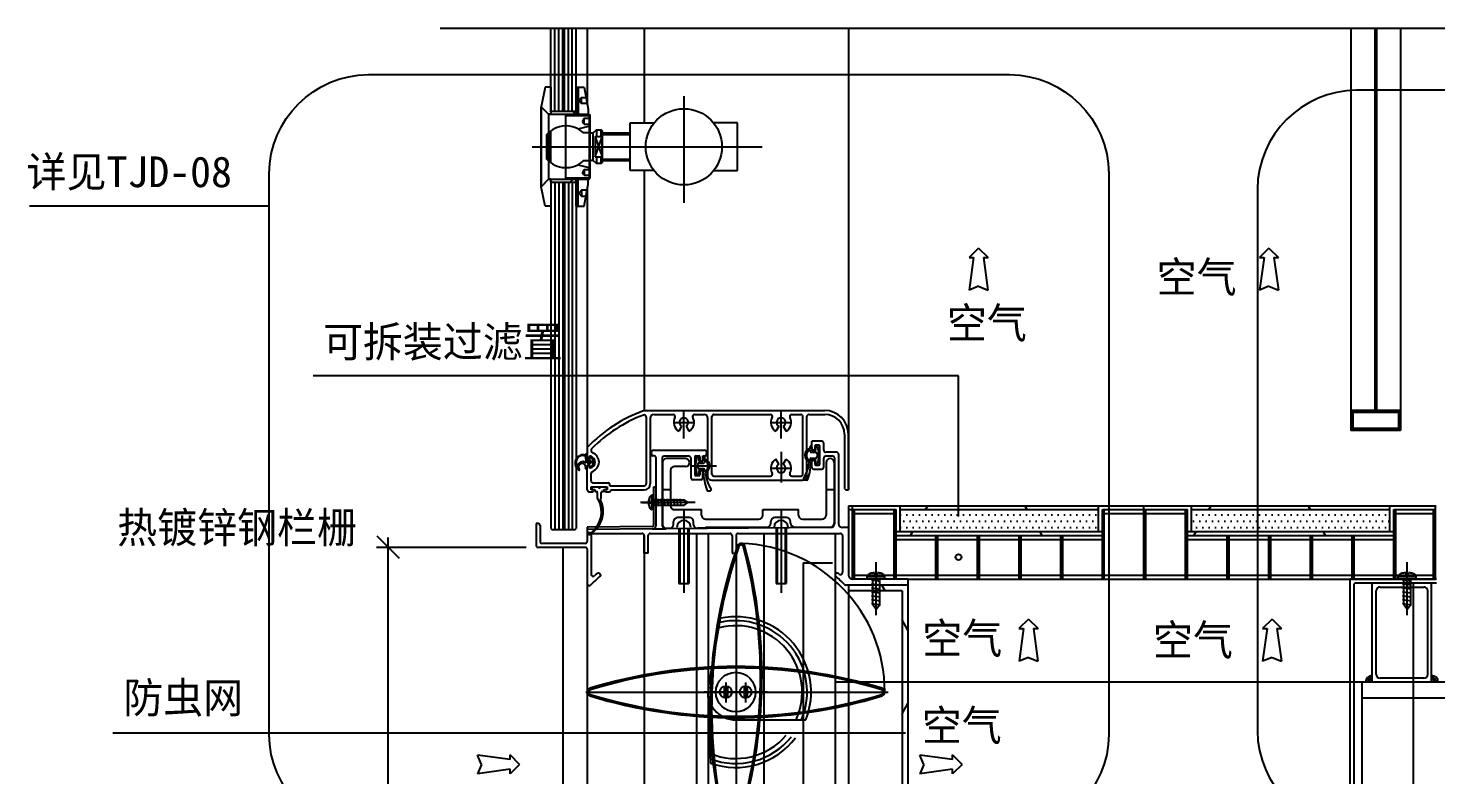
# Model space of a CAD drawing. Header units: metres. Extents: x 7322 to 9195, y 3882 to 5313.
# Drawn here: x 7332 to 8042, y 4936 to 5313 of the extents above; entities that cross this region are included whole.
import ezdxf

# ---------------------------------------------------------------- set-up
doc = ezdxf.new("R2010")
doc.units = ezdxf.units.M
for name, color, linetype in [('1', 1, 'Continuous'), ('10', 1, 'Continuous'), ('4', 4, 'Continuous'), ('6', 6, 'Continuous'), ('CASTFIX', 1, 'Continuous'), ('EXTRN', 3, 'Continuous'), ('附件', 5, 'Continuous')]:
    doc.layers.add(name, color=color, linetype=linetype)

# ---------------------------------------------------------------- blocks, each defined once
blk = doc.blocks.new('_ArchTick')
at = {"color": 0, "linetype": 'ByBlock'}
blk.add_lwpolyline([(-0.5, -0.5), (0.5, 0.5)], dxfattribs=at)
blk = doc.blocks.new('10X12')
at = {"layer": 'CASTFIX', "color": 8}
blk.add_line((0, -18.34), (0, 8.33), dxfattribs=at)
at = {"layer": 'CASTFIX'}
for p, q in [((-4.5, 0), (-4.5, 1.25)), ((-4.5, 1.25), (4.5, 1.25)), ((-4.5, 0), (4.5, 0)), ((-1.75, 0), (-1.75, -13.22)), ((-1.5, 3), (-0.7, 3)), ((-0.5, 2.25), (-0.7, 3)), ((-0.5, 2.25), (0.5, 2.25)), ((0.5, 2.25), (0.7, 3)), ((0.7, 3), (1.5, 3)), ((1.75, 0), (1.75, -12.74)), ((4.5, 0), (4.5, 1.25)), ((-2.19, -1.27), (2.32, -0.67)), ((-2.19, -3.27), (2.32, -2.67)), ((-2.19, -5.27), (2.32, -4.67)), ((-2.19, -7.27), (2.32, -6.67)), ((-2.19, -9.27), (2.32, -8.67)), ((-2.19, -11.27), (2.32, -10.67)), ((-2.19, -13.27), (2.32, -12.67)), ((-1.75, -13.22), (0, -15.43)), ((0, -15.43), (1.75, -12.74))]:
    blk.add_line(p, q, dxfattribs=at)
for centre, start, end in [((-1.85, 0.15), 82.98, 157.54), ((1.85, 0.15), 22.46, 97.02)]:
    blk.add_arc(centre, 2.87, start, end, dxfattribs=at)

msp = doc.modelspace()

# ---------------------------------------------------------------- hatches: boundary and pattern name
h = msp.add_hatch()
h.set_pattern_fill('HEX', scale=15)
h.paths.add_polyline_path([(7773.1, 4781.5), (7776.1, 4781.5), (7776.1, 4982.9), (7773.1, 4982.9)])
h.paths.add_polyline_path([(7776.1, 5031.9), (7761.75, 5031.9), (7761.75, 5028.9), (7773.1, 5028.9), (7773.1, 4982.9), (7776.1, 4982.9)])
at = {"layer": '1'}
h = msp.add_hatch(dxfattribs=at)
h.set_pattern_fill('ANSI38', scale=6)
h.paths.add_polyline_path([(7608.86, 5282.9), (7609.86, 5282.9), (7609.86, 5269.3), (7608.86, 5269.3)])
h = msp.add_hatch(dxfattribs=at)
h.set_pattern_fill('ANSI38', scale=6)
h.paths.add_polyline_path([(7608.86, 5269.3), (7609.86, 5269.3), (7609.86, 5282.9), (7608.86, 5282.9)])
h = msp.add_hatch(dxfattribs=at)
h.set_pattern_fill('ANSI38', scale=6)
h.paths.add_polyline_path([(7596.1, 5269.3), (7596.1, 5270.8, 1), (7596.6, 5270.8), (7608.65, 5270.8), (7608.65, 5269.3)])
h = msp.add_hatch(dxfattribs=at)
h.set_pattern_fill('ANSI38', scale=6)
h.paths.add_polyline_path([(7596.1, 5236.5), (7596.1, 5235, -1), (7596.6, 5235), (7608.86, 5235), (7608.86, 5236.5)])
h = msp.add_hatch(dxfattribs=at)
h.set_pattern_fill('ANSI38', scale=6)
h.paths.add_polyline_path([(7608.86, 5222.9), (7609.86, 5222.9), (7609.86, 5236.5), (7608.86, 5236.5)])
h = msp.add_hatch(dxfattribs=at)
h.set_pattern_fill('ZIGZAG', scale=20)
h.paths.add_polyline_path([(7738.86, 5063.15), (7738.86, 5069.9), (7734.86, 5069.9), (7734.86, 5067.15, -0.41), (7732.86, 5065.15), (7722.93, 5065.15, -0.41), (7720.93, 5067.15), (7720.93, 5069.9), (7712.1, 5069.9), (7712.1, 5065.9), (7714.93, 5065.9, -0.41), (7716.93, 5063.9), (7716.93, 5063.15, 0.41), (7718.93, 5061.15), (7736.86, 5061.15, 0.41)])
h.paths.add_polyline_path([(7738.86, 5093.66, 0.41), (7736.86, 5095.66, 0.41), (7734.86, 5093.66), (7734.86, 5069.9), (7738.86, 5069.9)])
h.paths.add_polyline_path([(7712.1, 5069.9), (7702.93, 5069.9), (7702.93, 5067.15, -0.41), (7700.93, 5065.15), (7673.93, 5065.15, -0.41), (7671.93, 5067.15), (7671.93, 5069.9), (7663.1, 5069.9), (7663.1, 5065.9), (7665.93, 5065.9, -0.41), (7667.93, 5063.9), (7667.93, 5062.5, 0.42), (7669.95, 5060.5), (7673.93, 5060.53), (7673.93, 5061.15), (7704.93, 5061.15, 0.41), (7706.93, 5063.15), (7706.93, 5063.9, -0.41), (7708.93, 5065.9), (7712.1, 5065.9)])
h.paths.add_polyline_path([(7663.1, 5069.9), (7658.35, 5069.9), (7652.35, 5069.9), (7652.35, 5062.45, 0.42), (7654.36, 5060.45), (7655.95, 5060.47, 0.41), (7657.93, 5062.47), (7657.93, 5063.9, -0.41), (7659.93, 5065.9), (7663.1, 5065.9)])
h.paths.add_polyline_path([(7656.35, 5089.66, -0.41), (7658.35, 5091.66), (7663.96, 5091.66, 0.41), (7665.96, 5093.66, 0.41), (7663.96, 5095.66), (7654.35, 5095.66, 0.41), (7652.35, 5093.66), (7652.35, 5074.94), (7656.35, 5074.94)])
h = msp.add_hatch(dxfattribs=at)
h.set_pattern_fill('ANSI31', scale=20)
h.paths.add_polyline_path([(7649.1, 5062.15, -0.41), (7647.11, 5060.15), (7654.11, 5060.2, -0.42), (7652.1, 5062.2), (7652.1, 5069.9), (7649.1, 5069.9)])
h = msp.add_hatch(dxfattribs=at)
h.set_pattern_fill('HONEY', scale=15)
h.paths.add_polyline_path([(7872.1, 5069.9), (7872.1, 5071.9), (7772.1, 5071.9), (7772.1, 5069.9)])
h.paths.add_polyline_path([(7874.1, 5056.9), (7874.1, 5058.9), (7770.1, 5058.9), (7770.1, 5056.9)])
h = msp.add_hatch(dxfattribs=at)
h.set_pattern_fill('DOTS', scale=2)
h.paths.add_polyline_path([(7772.1, 5069.9), (7772.1, 5058.9), (7872.1, 5058.9), (7872.1, 5069.9)])
h = msp.add_hatch(dxfattribs=at)
h.set_pattern_fill('HONEY', scale=15)
h.paths.add_polyline_path([(8019.1, 5071.9), (7919.1, 5071.9), (7919.1, 5069.9), (8019.1, 5069.9)])
h.paths.add_polyline_path([(8021.1, 5058.9), (7917.1, 5058.9), (7917.1, 5056.9), (8021.1, 5056.9)])
h = msp.add_hatch(dxfattribs=at)
h.set_pattern_fill('DOTS', scale=2)
h.paths.add_polyline_path([(7919.1, 5069.9), (7919.1, 5058.9), (8019.1, 5058.9), (8019.1, 5069.9)])

# ---------------------------------------------------------------- linework, layer by layer
for p, q in [((7999.46, 5312.72), (7999.46, 5119.9)), ((8024.46, 5312.72), (8024.46, 5119.47)), ((7648.1, 5117.9), (7657.73, 5117.9)), ((7663.1, 5105.72), (7663.1, 5119.9)), ((7668.46, 5117.9), (7673.26, 5117.9)), ((7712.1, 5105.72), (7712.1, 5119.9)), ((7999.46, 5119.9), (7999.46, 5109.9)), ((8024.46, 5119.9), (7999.46, 5119.9)), ((8024.46, 5119.4), (7999.46, 5119.4)), ((8024.46, 5118.9), (7999.46, 5118.9)), ((7999.96, 5119.9), (7999.96, 5109.9)), ((8000.46, 5119.9), (8000.46, 5109.9)), ((8023.46, 5119.9), (8023.46, 5109.9)), ((8023.96, 5119.9), (8023.96, 5109.9)), ((8024.46, 5119.9), (8024.46, 5109.9)), ((7657.95, 5113.89), (7668.25, 5113.89)), ((7661.97, 5111.94), (7660.52, 5109.43)), ((7664.23, 5111.94), (7665.67, 5109.43)), ((7675.27, 5086.1), (7675.27, 5115.9)), ((7677.27, 5087.83), (7677.27, 5116.9)), ((7706.95, 5113.89), (7717.25, 5113.89)), ((7710.97, 5111.94), (7709.52, 5109.43)), ((7713.23, 5111.94), (7714.67, 5109.43)), ((8024.46, 5110.9), (7999.46, 5110.9)), ((8024.46, 5110.4), (7999.46, 5110.4)), ((7727.6, 5099.86), (7727.6, 5104.36)), ((7732.61, 5104.36), (7727.6, 5104.36)), ((7733.61, 5099.86), (7733.61, 5103.36)), ((8024.46, 5109.9), (7999.46, 5109.9)), ((7613.51, 5096.56), (7613.7, 5093.85)), ((7614.16, 5095.95), (7614.24, 5096.97)), ((7614.36, 5101.19), (7614.36, 5095.95)), ((7615.36, 5095.65), (7615.36, 5096.32)), ((7616.15, 5096.07), (7616.22, 5096.07)), ((7616.36, 5099.97), (7616.36, 5099.52)), ((7648.1, 5096.98), (7647.46, 5096.98)), ((7648.04, 5099.86), (7673.27, 5099.86)), ((7665.63, 5096.86), (7653.1, 5096.86)), ((7668.63, 5096.48), (7668.63, 5087.47)), ((7669.69, 5096.22), (7668.88, 5091.97)), ((7669.13, 5096.98), (7670.64, 5096.98)), ((7670.69, 5096.22), (7670.69, 5094.72)), ((7671.14, 5096.48), (7671.14, 5094.98)), ((7672.64, 5094.98), (7672.64, 5096.98)), ((7672.64, 5096.98), (7673.85, 5096.98)), ((7673.13, 5096.47), (7673.43, 5096.47)), ((7673.43, 5096.47), (7673.43, 5095.97)), ((7712.1, 5099.01), (7712.1, 5083.66)), ((7726.81, 5101.85), (7726.81, 5101.35)), ((7727.11, 5101.85), (7726.81, 5101.85)), ((7726.81, 5099.67), (7726.81, 5099.1)), ((7729.65, 5098.8), (7727.11, 5098.8)), ((7727.61, 5101.35), (7727.61, 5100.1)), ((7728.6, 5099.86), (7728.1, 5099.86)), ((7729.05, 5099.6), (7728.11, 5099.6)), ((7729.1, 5101.86), (7729.1, 5100.36)), ((7729.55, 5101.6), (7729.55, 5100.1)), ((7731.11, 5102.36), (7729.6, 5102.36)), ((7730.14, 5098.39), (7730.34, 5097.35)), ((7730.35, 5097.35), (7730.14, 5096.3)), ((7730.55, 5101.6), (7731.36, 5097.35)), ((7731.36, 5097.35), (7730.55, 5093.1)), ((7731.61, 5092.85), (7731.61, 5101.86)), ((7740.11, 5098.86), (7734.61, 5098.86)), ((7738.11, 5096.86), (7734.61, 5096.86)), ((7741.11, 5097.86), (7741.11, 5062.9)), ((7614.13, 5090.4), (7614.13, 5090.4)), ((7614.16, 5091.85), (7614.33, 5090.63)), ((7614.36, 5093.55), (7614.36, 5094.25)), ((7614.36, 5079.9), (7614.36, 5091.85)), ((7614.38, 5095.59), (7614.98, 5095.29)), ((7614.38, 5092.21), (7614.98, 5092.51)), ((7614.47, 5095.77), (7615.07, 5095.47)), ((7614.47, 5092.03), (7615.07, 5092.33)), ((7615.96, 5094.65), (7614.76, 5094.65)), ((7615.96, 5093.15), (7614.76, 5093.15)), ((7615.8, 5093.9), (7614.8, 5093.9)), ((7615.36, 5093.75), (7615.36, 5094.1)), ((7615.36, 5092.15), (7615.36, 5091.48)), ((7615.65, 5095.74), (7615.86, 5095.95)), ((7615.65, 5092.06), (7615.86, 5091.85)), ((7616.15, 5091.73), (7616.22, 5091.73)), ((7616.36, 5094.25), (7616.36, 5093.55)), ((7616.51, 5095.96), (7617.04, 5095.42)), ((7616.51, 5091.84), (7617.04, 5092.38)), ((7617.16, 5095.14), (7617.16, 5092.66)), ((7649.1, 5062.15), (7649.1, 5095.98)), ((7652.1, 5095.86), (7652.1, 5062.2)), ((7652.35, 5093.66), (7652.35, 5062.45)), ((7663.96, 5095.66), (7654.35, 5095.66)), ((7656.35, 5089.66), (7656.35, 5071.9)), ((7663.96, 5091.66), (7658.35, 5091.66)), ((7665.96, 5093.66), (7665.96, 5093.66)), ((7666.63, 5095.86), (7666.63, 5085.97)), ((7666.99, 5091.97), (7679.49, 5091.97)), ((7668.88, 5091.97), (7669.69, 5087.72)), ((7669.89, 5091.97), (7670.1, 5090.92)), ((7670.1, 5093.01), (7669.9, 5091.97)), ((7670.59, 5093.42), (7673.13, 5093.42)), ((7673.13, 5090.52), (7670.59, 5090.52)), ((7670.69, 5089.22), (7670.69, 5087.72)), ((7670.69, 5089.02), (7670.69, 5087.72)), ((7671.14, 5088.97), (7671.14, 5087.47)), ((7671.19, 5094.22), (7672.13, 5094.22)), ((7672.26, 5089.72), (7671.19, 5089.72)), ((7671.64, 5094.48), (7672.14, 5094.48)), ((7672.14, 5089.47), (7671.64, 5089.47)), ((7672.63, 5095.97), (7672.63, 5094.72)), ((7672.64, 5085.97), (7672.64, 5088.97)), ((7673.43, 5094.29), (7673.43, 5093.72)), ((7673.43, 5090.22), (7673.43, 5089.66)), ((7706.95, 5090.84), (7717.25, 5090.84)), ((7710.97, 5092.79), (7709.52, 5095.3)), ((7713.23, 5092.79), (7714.67, 5095.3)), ((7726.81, 5095.6), (7726.81, 5095.04)), ((7727.11, 5095.9), (7729.65, 5095.9)), ((7727.6, 5091.35), (7727.6, 5094.35)), ((7727.98, 5095.1), (7729.05, 5095.1)), ((7728.1, 5094.85), (7728.6, 5094.85)), ((7728.6, 5090.35), (7732.61, 5090.35)), ((7729.1, 5094.35), (7729.1, 5092.85)), ((7729.55, 5094.6), (7729.55, 5093.1)), ((7729.55, 5094.4), (7729.55, 5093.1)), ((7729.6, 5092.35), (7731.11, 5092.35)), ((7730.05, 5092.6), (7730.05, 5092.6)), ((7733.61, 5091.35), (7733.61, 5095.86)), ((7734.86, 5093.66), (7734.86, 5067.15)), ((7736.86, 5095.66), (7736.86, 5095.66)), ((7738.86, 5093.66), (7738.86, 5063.15)), ((7739.11, 5095.86), (7739.11, 5062.83)), ((7617.36, 5083.4), (7624.86, 5083.4)), ((7625.86, 5081.9), (7625.86, 5082.4)), ((7671.64, 5084.97), (7667.63, 5084.97)), ((7670.64, 5086.97), (7669.13, 5086.97)), ((7677.13, 5084.83), (7723.1, 5084.83)), ((7678.27, 5086.83), (7706.73, 5086.83)), ((7717.46, 5086.83), (7722.1, 5086.83)), ((7725.1, 5084.82), (7723.93, 5084.82)), ((7615.36, 5078.9), (7616.86, 5078.9)), ((7616.36, 5081.4), (7624.36, 5081.4)), ((7616.36, 5079.9), (7616.36, 5081.4)), ((7617.49, 5079.9), (7616.36, 5079.9)), ((7616.71, 5080.72), (7616.71, 5080.52)), ((7620.06, 5081.22), (7617.21, 5081.22)), ((7617.21, 5080.02), (7618.21, 5080.02)), ((7618.21, 5080.02), (7618.21, 5079.52)), ((7618.71, 5079.02), (7618.96, 5079.02)), ((7619.46, 5078.52), (7619.46, 5075.72)), ((7623.71, 5081.22), (7620.86, 5081.22)), ((7621.46, 5075.72), (7621.46, 5078.52)), ((7621.96, 5079.02), (7622.21, 5079.02)), ((7622.71, 5080.02), (7623.71, 5080.02)), ((7622.71, 5079.52), (7622.71, 5080.02)), ((7624.36, 5079.9), (7623.23, 5079.9)), ((7623.86, 5078.9), (7625.36, 5078.9)), ((7624.21, 5080.52), (7624.21, 5080.72)), ((7624.36, 5081.4), (7624.36, 5079.9)), ((7647.9, 5062.15), (7647.9, 5081.48)), ((7647.9, 5081.48), (7649.1, 5081.48)), ((7675.14, 5079.45), (7676.31, 5079.45)), ((7663.1, 5069.9), (7663.1, 5027.94)), ((7712.1, 5069.9), (7712.1, 5027.94)), ((7614.35, 5061.1), (7614.36, 5059.9)), ((7661.1, 5060.56), (7661.1, 5032.61)), ((7665.1, 5060.73), (7665.1, 5032.61)), ((7665.6, 5060.75), (7665.6, 5032.61)), ((7710.1, 5060.56), (7710.1, 5032.61)), ((7714.1, 5060.73), (7714.1, 5032.61)), ((7714.6, 5060.75), (7714.6, 5032.61)), ((7660.6, 5060.53), (7660.6, 5032.61)), ((7669.4, 5057.9), (7669.4, 4752.9)), ((7675.4, 5057.9), (7675.4, 4752.9)), ((7687.4, 5056.9), (7687.4, 5047.9)), ((7703.4, 5057.9), (7703.4, 4757.14)), ((7709.6, 5060.53), (7709.6, 5032.61)), ((7739.4, 5057.9), (7739.4, 4774.29)), ((7689.4, 5047.09), (7689.4, 4771.72)), ((7723.25, 5043.02), (7738.05, 5043.02)), ((7723.25, 5043.02), (7723.25, 4913.4)), ((7660.6, 5032.61), (7665.6, 5032.61)), ((7709.6, 5032.61), (7714.6, 5032.61)), ((7675.46, 4980.33), (7681.6, 5015.12)), ((7684.25, 4982.66), (7684.25, 4972.66)), ((7694.25, 4982.66), (7694.25, 4972.66)), ((8005.13, 4982.9), (7739.4, 4982.9)), ((8005.13, 4919.9), (8005.13, 4982.9)), ((7613.7, 4977.9), (7766.15, 4977.9)), ((7672.14, 4977.9), (7732.66, 4977.9)), ((7705.1, 4977.9), (7673.4, 4977.9)), ((7675.26, 4977.41), (7676.49, 4942.11)), ((7683.45, 4980.4), (7683.45, 4975.4)), ((7685.05, 4980.4), (7685.05, 4975.4)), ((7693.45, 4980.4), (7693.45, 4975.4)), ((7695.05, 4980.4), (7695.05, 4975.4)), ((7689.25, 4963.9), (7724.58, 4963.9))]:
    msp.add_line(p, q)
for points in [[(7693.88, 5051.42, 0.74), (7690.06, 5051.55, 0.15), (7684.92, 4904.38, 0.74), (7688.74, 4904.25, 0.15)], [(7693.11, 5051.21, 0.74), (7690.82, 5051.29, 0.15), (7685.69, 4904.59, 0.74), (7687.98, 4904.51, 0.15)], [(7763.03, 4975.99, 0.74), (7763.03, 4979.81, 0.15), (7615.77, 4979.81, 0.74), (7615.77, 4975.99, 0.15)], [(7762.79, 4976.75, 0.74), (7762.79, 4979.05, 0.15), (7616.01, 4979.05, 0.74), (7616.01, 4976.75, 0.15)]]:
    msp.add_lwpolyline(points, format="xyb", close=True)
for centre, radius in [((7689.25, 4977.9), 10), ((7684.25, 4977.9), 3), ((7694.25, 4977.9), 3)]:
    msp.add_circle(centre, radius)
for centre, radius, start, end in [((7668.82, 5048.96), 75.46, 109.93, 136.2), ((7668.82, 5048.96), 73.46, 110.8, 135.26), ((7648.1, 5115.9), 2, 90, 180), ((7657.73, 5116.9), 1, 330.71, 90), ((7668.46, 5116.9), 1, 90, 209.29), ((7673.26, 5115.9), 2, 0, 90), ((7706.73, 5116.9), 1, 330.71, 90), ((7717.46, 5116.9), 1, 90, 209.29), ((7663.1, 5113.89), 5.15, 150.71, 240), ((7663.1, 5113.89), 2.25, 300, 240), ((7663.1, 5113.89), 5.15, 300, 29.29), ((7712.1, 5113.89), 5.15, 150.71, 240), ((7712.1, 5113.89), 2.25, 300, 240), ((7712.1, 5113.89), 5.15, 300, 29.29), ((7732.61, 5103.36), 1, 0, 90), ((7612.5, 5093.41), 4.21, 84.47, 236.7), ((7612.05, 5093.87), 3.31, 68.68, 216.46), ((7613.09, 5098.07), 0.5, 248.87, 320.91), ((7613.01, 5096.52), 0.5, 4.16, 59.83), ((7613.87, 5097.43), 0.51, 329.98, 140.91), ((7614.74, 5096.93), 0.5, 149.98, 175.34), ((7615.86, 5096.32), 0.5, 78.32, 180), ((7616.15, 5095.67), 0.4, 90, 135.38), ((7615.36, 5093.9), 2.97, 281.68, 78.32), ((7616.22, 5095.67), 0.4, 44.98, 90), ((7617.36, 5099.97), 1, 135.26, 180), ((7617.36, 5099.52), 1, 180, 250.42), ((7615.36, 5093.9), 4.97, 289.58, 70.42), ((7648.04, 5098.36), 1.5, 90, 247.03), ((7648.1, 5095.98), 1, 0, 90), ((7653.1, 5095.86), 1, 90, 180), ((7665.63, 5095.86), 1, 0, 90), ((7669.13, 5096.48), 0.5, 90, 180), ((7670.19, 5096.22), 0.5, 90, 180), ((7670.19, 5096.22), 0.5, 0, 90), ((7670.64, 5096.48), 0.5, 0, 90), ((7673.13, 5095.97), 0.5, 90, 180), ((7673.27, 5098.36), 1.5, 292.97, 90), ((7727.92, 5097.35), 3.81, 111.96, 180), ((7727.92, 5097.35), 3.81, 180, 241.38), ((7727.92, 5097.35), 3.01, 121.39, 180), ((7727.92, 5097.35), 3.01, 180, 238.61), ((7726.51, 5099.67), 0.3, 0, 121.39), ((7726.31, 5101.35), 0.5, 291.96, 0), ((7727.11, 5099.1), 0.3, 180, 270), ((7727.11, 5101.35), 0.5, 0, 90), ((7728.1, 5100.36), 0.5, 180, 270), ((7728.11, 5100.1), 0.5, 180, 270), ((7728.6, 5100.36), 0.5, 270, 0), ((7729.05, 5100.1), 0.5, 270, 0), ((7729.6, 5101.86), 0.5, 90, 180), ((7730.05, 5101.6), 0.5, 90, 180), ((7729.65, 5098.3), 0.5, 10.89, 90), ((7729.65, 5096.4), 0.5, 270, 349.11), ((7730.05, 5101.6), 0.5, 0, 90), ((7731.11, 5101.86), 0.5, 0, 90), ((7734.61, 5099.86), 1, 180, 270), ((7734.61, 5095.86), 1, 90, 180), ((7738.11, 5095.86), 1, 0, 90), ((7740.11, 5097.86), 1, 0, 90), ((7609.56, 5092), 0.2, 209.79, 344.13), ((7612.04, 5091.83), 2.29, 53.9, 177.24), ((7611.8, 5091.36), 1.81, 343.01, 224.24), ((7610.31, 5090.06), 0.2, 233.32, 12.87), ((7613.5, 5093.84), 0.2, 233.14, 4.16), ((7613.97, 5090.8), 0.43, 175.53, 292.18), ((7614.13, 5090.6), 0.2, 270, 7.84), ((7614.56, 5095.95), 0.4, 180, 243.43), ((7614.56, 5091.85), 0.4, 116.57, 180), ((7614.56, 5095.95), 0.2, 180, 243.43), ((7614.76, 5094.25), 0.4, 90, 180), ((7614.76, 5093.55), 0.4, 180, 270), ((7614.56, 5091.85), 0.2, 116.57, 180), ((7615.16, 5095.65), 0.4, 243.43, 346.52), ((7615.16, 5092.15), 0.4, 13.48, 116.57), ((7615.16, 5095.65), 0.2, 243.43, 0), ((7615.16, 5092.15), 0.2, 0, 116.57), ((7615.86, 5091.48), 0.5, 180, 281.68), ((7615.94, 5095.46), 0.4, 135.38, 166.52), ((7615.94, 5092.34), 0.4, 193.48, 224.62), ((7616.15, 5092.13), 0.4, 224.62, 270), ((7615.96, 5094.25), 0.4, 0, 90), ((7615.96, 5093.55), 0.4, 270, 0), ((7616.22, 5092.13), 0.4, 270, 315.02), ((7617.36, 5088.28), 1, 109.58, 180), ((7616.76, 5095.14), 0.4, 0, 44.98), ((7616.76, 5092.66), 0.4, 315.02, 0), ((7654.35, 5093.66), 2, 90, 180), ((7658.35, 5089.66), 2, 90, 180), ((7663.96, 5093.66), 2, 0, 90), ((7663.96, 5093.66), 2, 270, 0), ((7670.59, 5092.92), 0.5, 90, 169.11), ((7670.59, 5091.02), 0.5, 190.89, 270), ((7671.19, 5094.72), 0.5, 180, 270), ((7671.19, 5089.22), 0.5, 90, 180), ((7671.64, 5094.98), 0.5, 180, 270), ((7671.64, 5088.97), 0.5, 90, 180), ((7672.13, 5094.72), 0.5, 270, 0), ((7672.14, 5094.98), 0.5, 270, 0), ((7672.14, 5088.97), 0.5, 0, 90), ((7672.26, 5089.22), 0.5, 5.12, 90), ((7716.64, 5093.2), 44.07, 185.12, 197.68), ((7673.13, 5093.72), 0.3, 270, 0), ((7673.13, 5090.22), 0.3, 0, 90), ((7673.93, 5095.97), 0.5, 180, 248.04), ((7673.73, 5094.29), 0.3, 58.61, 180), ((7673.73, 5089.66), 0.3, 180, 301.39), ((7672.32, 5091.97), 3.81, 0, 68.04), ((7672.32, 5091.97), 3.01, 0, 58.61), ((7672.32, 5091.97), 3.01, 301.39, 0), ((7672.32, 5091.97), 3.81, 298.62, 0), ((7712.1, 5090.84), 5.15, 120, 209.29), ((7712.1, 5090.84), 2.25, 120, 60), ((7712.1, 5090.84), 5.15, 330.71, 60), ((7699.83, 5098.54), 27, 331.01, 349.19), ((7683.59, 5098.57), 44.07, 342.32, 354.88), ((7725.86, 5093.57), 0.5, 349.19, 61.38), ((7726.51, 5095.04), 0.3, 238.61, 0), ((7727.11, 5095.6), 0.3, 90, 180), ((7727.98, 5094.6), 0.5, 90, 174.88), ((7728.1, 5094.35), 0.5, 90, 180), ((7728.6, 5091.35), 1, 180, 270), ((7728.6, 5094.35), 0.5, 0, 90), ((7729.05, 5094.6), 0.5, 0, 90), ((7729.6, 5092.85), 0.5, 180, 270), ((7730.05, 5093.1), 0.5, 180, 270), ((7730.05, 5093.1), 0.5, 270, 0), ((7731.11, 5092.85), 0.5, 270, 0), ((7732.61, 5091.35), 1, 270, 0), ((7736.86, 5093.66), 2, 90, 180), ((7736.86, 5093.66), 2, 0, 90), ((7617.36, 5084.4), 1, 180, 270), ((7624.86, 5082.4), 1, 0, 90), ((7667.63, 5085.97), 1, 180, 270), ((7669.13, 5087.47), 0.5, 180, 270), ((7670.19, 5087.72), 0.5, 180, 270), ((7670.19, 5087.72), 0.5, 270, 0), ((7670.64, 5087.47), 0.5, 270, 0), ((7671.64, 5085.97), 1, 270, 0), ((7674.38, 5088.19), 0.5, 118.62, 190.81), ((7700.41, 5093.16), 27, 190.81, 208.99), ((7677.13, 5086.83), 2, 201.64, 270), ((7678.27, 5087.83), 1, 180, 270), ((7706.73, 5087.83), 1, 270, 29.29), ((7717.46, 5087.83), 1, 150.71, 270), ((7722.1, 5087.83), 1, 270, 0), ((7723.1, 5086.83), 2, 270, 0), ((7723.93, 5085.32), 0.5, 165.07, 270), ((7725.1, 5085.32), 0.5, 270, 344.95), ((7615.36, 5079.9), 1, 180, 270), ((7608.87, 5069.11), 13.56, 300.54, 26.8), ((7608.23, 5068.89), 13.34, 305, 28.37), ((7617.21, 5080.72), 0.5, 90, 180), ((7617.21, 5080.52), 0.5, 180, 270), ((7616.86, 5079.9), 1, 270, 334.62), ((7617.49, 5079.6), 0.3, 334.62, 90), ((7618.71, 5079.52), 0.5, 180, 270), ((7618.96, 5078.52), 0.5, 0, 90), ((7619.96, 5075.72), 0.5, 180, 270), ((7620.46, 5081.22), 0.4, 180, 0), ((7620.96, 5075.72), 0.5, 270, 0), ((7621.96, 5078.52), 0.5, 90, 180), ((7622.21, 5079.52), 0.5, 270, 0), ((7623.23, 5079.6), 0.3, 90, 205.38), ((7623.86, 5079.9), 1, 205.38, 270), ((7623.71, 5080.72), 0.5, 0, 90), ((7623.71, 5080.52), 0.5, 270, 0), ((7625.36, 5079.9), 1, 270, 0), ((7675.14, 5079.95), 0.5, 195.05, 270), ((7676.31, 5079.95), 0.5, 270, 14.93), ((7663.1, 5060.97), 3.51, 0, 180), ((7712.1, 5060.97), 3.51, 0, 180), ((7615.41, 5057.8), 0.5, 19.13, 313.83), ((7617.36, 5056.9), 1, 90, 180), ((7689.25, 4977.9), 33.5, 335.3, 104.7), ((7689.25, 4977.9), 36, 337.11, 102.89), ((7689.25, 4977.9), 38, 338.38, 101.62), ((7689.25, 4977.9), 14, 170, 270), ((7684.25, 4977.9), 2.63, 72.27, 107.73), ((7684.25, 4977.9), 2.63, 252.27, 287.73), ((7694.25, 4977.9), 2.63, 72.27, 107.73), ((7694.25, 4977.9), 2.63, 252.27, 287.73), ((7689.25, 4977.9), 33.5, 247.3, 319.53), ((7689.25, 4977.9), 36, 249.11, 321.28), ((7689.25, 4977.9), 38, 250.38, 322.5)]:
    msp.add_arc(centre, radius, start, end)
for p, q in [((7614.36, 5312.72), (7614.36, 5274.29)), ((7643.1, 5312.72), (7643.1, 5264.9)), ((7746.1, 5312.72), (7746.1, 5099.21)), ((8011.51, 5312.72), (8011.51, 5119.9)), ((8011.71, 5312.72), (8011.71, 5119.9)), ((8012.21, 5312.72), (8012.21, 5119.9)), ((8012.41, 5312.72), (8012.41, 5119.9)), ((7643.1, 5240.9), (7643.1, 5119.9)), ((7614.36, 5231.51), (7614.36, 5101.19)), ((7811.66, 5201.85), (7806.87, 5197.05)), ((7806.87, 5197.05), (7809.18, 5197.05)), ((7809.18, 5197.05), (7806.94, 5180.6)), ((7811.66, 5201.85), (7816.46, 5197.05)), ((7814.15, 5197.05), (7816.46, 5197.05)), ((7814.15, 5197.05), (7816.38, 5180.6)), ((7958.12, 5201.85), (7953.33, 5197.05)), ((7953.33, 5197.05), (7955.63, 5197.05)), ((7955.63, 5197.05), (7953.4, 5180.6)), ((7958.12, 5201.85), (7962.92, 5197.05)), ((7960.61, 5197.05), (7962.92, 5197.05)), ((7960.61, 5197.05), (7962.84, 5180.6)), ((7811.66, 5182.58), (7806.94, 5180.6)), ((7811.66, 5182.58), (7816.38, 5180.6)), ((7958.12, 5182.58), (7953.4, 5180.6)), ((7958.12, 5182.58), (7962.84, 5180.6)), ((7643.1, 5119.9), (7734.1, 5119.9)), ((7678.27, 5117.9), (7706.73, 5117.9)), ((7717.46, 5117.9), (7722.1, 5117.9)), ((7726.1, 5117.9), (7734.1, 5117.9)), ((7746.1, 5119.9), (7746.1, 5079.9)), ((7744.1, 5107.9), (7744.1, 5080.9)), ((7746.1, 5079.9), (7746.1, 5107.9)), ((7616.36, 5084.4), (7616.36, 5088.28)), ((7625.86, 5081.9), (7643.1, 5081.9)), ((7626.36, 5079.9), (7643.1, 5079.9)), ((7745.1, 5079.9), (7746.1, 5079.9)), ((7658.35, 5069.9), (7671.93, 5069.9)), ((7671.93, 5067.15), (7671.93, 5069.9)), ((7702.93, 5069.9), (7720.93, 5069.9)), ((7702.93, 5067.15), (7702.93, 5069.9)), ((7720.93, 5067.15), (7720.93, 5069.9)), ((7746.1, 5071.9), (7746.1, 5060.9)), ((7746.1, 5071.9), (7895.1, 5071.9)), ((7746.1, 5069.9), (7770.1, 5069.9)), ((7748.1, 5034.9), (7748.1, 5071.9)), ((7748.1, 5067.9), (7770.1, 5067.9)), ((7749.1, 5034.9), (7749.1, 5069.9)), ((7769.1, 5034.9), (7769.1, 5069.9)), ((7770.1, 5034.9), (7770.1, 5069.9)), ((7772.1, 5058.9), (7772.1, 5071.9)), ((7772.1, 5069.9), (7872.1, 5069.9)), ((7872.1, 5058.9), (7872.1, 5071.9)), ((7874.1, 5069.9), (7917.1, 5069.9)), ((7874.1, 5034.9), (7874.1, 5069.9)), ((7874.1, 5067.9), (7917.1, 5067.9)), ((7875.1, 5034.9), (7875.1, 5069.9)), ((7895.1, 5034.9), (7895.1, 5071.9)), ((7895.1, 5071.9), (8042.4, 5071.9)), ((7896.1, 5034.9), (7896.1, 5069.9)), ((7916.1, 5034.9), (7916.1, 5069.9)), ((7917.1, 5034.9), (7917.1, 5069.9)), ((7919.1, 5058.9), (7919.1, 5071.9)), ((7919.1, 5069.9), (8019.1, 5069.9)), ((8019.1, 5058.9), (8019.1, 5071.9)), ((8021.1, 5069.9), (8042.1, 5069.9)), ((8021.1, 5034.9), (8021.1, 5069.9)), ((8021.1, 5067.9), (8042.1, 5067.9)), ((8022.1, 5034.9), (8022.1, 5069.9)), ((8041.1, 5034.9), (8041.1, 5069.9)), ((8042.1, 5034.9), (8042.1, 5071.9)), ((7589.6, 5062.9), (7588.6, 5062.9)), ((7588.6, 5062.9), (7588.6, 5051.9)), ((7590.6, 5061.9), (7590.6, 5053.9)), ((7647.1, 5061.35), (7614.35, 5061.1)), ((7737.13, 5060.83), (7654.11, 5060.2)), ((7657.93, 5062.47), (7657.93, 5063.9)), ((7665.93, 5065.9), (7659.93, 5065.9)), ((7667.93, 5062.5), (7667.93, 5063.9)), ((7673.93, 5065.15), (7700.93, 5065.15)), ((7673.93, 5061.15), (7704.93, 5061.15)), ((7673.93, 5061.15), (7673.93, 5060.53)), ((7706.93, 5063.15), (7706.93, 5063.9)), ((7714.93, 5065.9), (7708.93, 5065.9)), ((7716.93, 5063.15), (7716.93, 5063.9)), ((7718.93, 5061.15), (7736.86, 5061.15)), ((7722.93, 5065.15), (7732.86, 5065.15)), ((7746.1, 5060.9), (7743.11, 5060.9)), ((7746.1, 5060.9), (7746.1, 5036.9)), ((7647.11, 5060.15), (7614.36, 5059.9)), ((7614.36, 5059.9), (7614.36, 5053.9)), ((7616.36, 5056.9), (7616.36, 5037.25)), ((7617.36, 5057.9), (7642.1, 5057.9)), ((7643.1, 5056.9), (7643.1, 4752.9)), ((7646.1, 5057.9), (7686.4, 5057.9)), ((7647.11, 5060.15), (7654.11, 5060.2)), ((7655.95, 5060.47), (7654.36, 5060.45)), ((7673.93, 5060.53), (7669.95, 5060.5)), ((7689.4, 5056.9), (7689.4, 5049.62)), ((7690.4, 5057.9), (7742.1, 5057.9)), ((7743.1, 5056.9), (7743.1, 5038.14)), ((7769.1, 5056.9), (7875.1, 5056.9)), ((7769.1, 5054.9), (7875.1, 5054.9)), ((7770.1, 5058.9), (7874.1, 5058.9)), ((7790.1, 5034.9), (7790.1, 5056.9)), ((7791.1, 5034.9), (7791.1, 5056.9)), ((7811.1, 5034.9), (7811.1, 5056.9)), ((7812.1, 5034.9), (7812.1, 5056.9)), ((7832.1, 5034.9), (7832.1, 5056.9)), ((7833.1, 5034.9), (7833.1, 5056.9)), ((7853.1, 5034.9), (7853.1, 5056.9)), ((7854.1, 5034.9), (7854.1, 5056.9)), ((7916.1, 5056.9), (8022.1, 5056.9)), ((7916.1, 5054.9), (8022.1, 5054.9)), ((7917.1, 5058.9), (8021.1, 5058.9)), ((7937.1, 5034.9), (7937.1, 5056.9)), ((7938.1, 5034.9), (7938.1, 5056.9)), ((7958.1, 5034.9), (7958.1, 5056.9)), ((7959.1, 5034.9), (7959.1, 5056.9)), ((7979.1, 5034.9), (7979.1, 5056.9)), ((7980.1, 5034.9), (7980.1, 5056.9)), ((8000.1, 5034.9), (8000.1, 5056.9)), ((8001.1, 5034.9), (8001.1, 5056.9)), ((7613.36, 5050.9), (7589.6, 5050.9)), ((7613.36, 5052.9), (7591.6, 5052.9)), ((7614.36, 5049.9), (7614.36, 4762.86)), ((7645.1, 5047.9), (7643.1, 5047.9)), ((7687.4, 5047.9), (7688.82, 5047.9)), ((7689.4, 5049.62), (7688.82, 5047.9)), ((7621.06, 5036.97), (7621.06, 5036.51)), ((7739.4, 5036.97), (7739.4, 5036.51)), ((7748.1, 5036.9), (8042.1, 5036.9)), ((7776.1, 5034.9), (7748.1, 5034.9)), ((7776.1, 5034.9), (7776.1, 4781.5)), ((7776.1, 5034.9), (8042.1, 5034.9)), ((8042.63, 5034.9), (7998.86, 5034.9)), ((7998.86, 5034.9), (7998.86, 4928.44)), ((8042.63, 5032.9), (8001.86, 5032.9)), ((8010.13, 4982.9), (8010.13, 5032.9)), ((8030.86, 5032.9), (8030.86, 4926.44)), ((8040.13, 4982.9), (8040.13, 5032.9)), ((7776.1, 5031.9), (7744.77, 5031.9)), ((7746.1, 5031.9), (7746.1, 4732.9)), ((7773.1, 5028.9), (7746.1, 5028.9)), ((7773.1, 5028.9), (7773.1, 4781.5)), ((8000.86, 5031.9), (8000.86, 4926.44)), ((8012.13, 4986.9), (8012.13, 5028.9)), ((8014.13, 5030.9), (8036.13, 5030.9)), ((8038.13, 4986.9), (8038.13, 5028.9)), ((7836.87, 5014.7), (7832.07, 5009.9)), ((7836.87, 5014.7), (7841.66, 5009.9)), ((7959.64, 5014.7), (7954.84, 5009.9)), ((7959.64, 5014.7), (7964.44, 5009.9)), ((7832.07, 5009.9), (7834.38, 5009.9)), ((7834.38, 5009.9), (7832.15, 4993.45)), ((7839.35, 5009.9), (7841.59, 4993.45)), ((7839.35, 5009.9), (7841.66, 5009.9)), ((7954.84, 5009.9), (7957.15, 5009.9)), ((7957.15, 5009.9), (7954.92, 4993.45)), ((7962.13, 5009.9), (7964.44, 5009.9)), ((7962.13, 5009.9), (7964.36, 4993.45)), ((7836.87, 4995.43), (7832.15, 4993.45)), ((7836.87, 4995.43), (7841.59, 4993.45)), ((7959.64, 4995.43), (7954.92, 4993.45)), ((7959.64, 4995.43), (7964.36, 4993.45)), ((8230.1, 4982.9), (8005.13, 4982.9)), ((8036.13, 4984.9), (8014.13, 4984.9)), ((8232.1, 4974.9), (8005.13, 4974.9)), ((7561, 4941.45), (7559.02, 4946.17)), ((7575.47, 4943.93), (7559.02, 4946.17)), ((7561, 4941.45), (7559.02, 4936.72)), ((7580.26, 4941.45), (7575.47, 4946.24)), ((7575.47, 4943.93), (7575.47, 4946.24)), ((7580.26, 4941.45), (7575.47, 4936.65)), ((7784.07, 4941.45), (7782.09, 4946.17)), ((7798.54, 4943.93), (7782.09, 4946.17)), ((7784.07, 4941.45), (7782.09, 4936.72)), ((7803.34, 4941.45), (7798.54, 4946.24)), ((7798.54, 4943.93), (7798.54, 4946.24)), ((7803.34, 4941.45), (7798.54, 4936.65)), ((7575.47, 4938.96), (7559.02, 4936.72)), ((7575.47, 4936.65), (7575.47, 4938.96)), ((7798.54, 4938.96), (7782.09, 4936.72)), ((7798.54, 4936.65), (7798.54, 4938.96))]:
    msp.add_line(p, q, dxfattribs=at)
msp.add_circle((7663.1, 5252.9), 19.21, dxfattribs=at)
for centre, radius, start, end in [((7643.1, 5116.7), 1, 0, 110.8), ((7678.27, 5116.9), 1, 90, 180), ((7722.1, 5116.9), 1, 0, 90), ((7726.1, 5116.9), 1, 90, 180), ((7734.1, 5107.9), 12, 0, 90), ((7734.1, 5107.9), 10, 0, 90), ((7643.1, 5082.9), 1, 270, 0), ((7643.1, 5082.9), 3, 270, 0), ((7745.1, 5080.9), 1, 180, 270), ((7658.35, 5071.9), 2, 180, 270), ((7589.6, 5061.9), 1, 0, 90), ((7647.1, 5062.15), 0.8, 270.43, 0), ((7647.1, 5062.15), 2, 270.43, 0), ((7654.1, 5062.2), 2, 180, 270.43), ((7654.35, 5062.45), 2, 180, 270.43), ((7655.93, 5062.47), 2, 270.43, 0), ((7659.93, 5063.9), 2, 90, 180), ((7665.93, 5063.9), 2, 0, 90), ((7669.93, 5062.5), 2, 180, 270.43), ((7673.93, 5067.15), 2, 180, 270), ((7700.93, 5067.15), 2, 270, 0), ((7704.93, 5063.15), 2, 270, 0), ((7708.93, 5063.9), 2, 90, 180), ((7714.93, 5063.9), 2, 0, 90), ((7718.93, 5063.15), 2, 180, 270), ((7722.93, 5067.15), 2, 180, 270), ((7732.86, 5067.15), 2, 270, 0), ((7736.86, 5063.15), 2, 270, 0), ((7737.11, 5062.83), 2, 270.43, 0), ((7743.11, 5062.9), 2, 180, 270), ((7591.6, 5053.9), 1, 180, 270), ((7613.36, 5053.9), 1, 270, 0), ((7642.1, 5056.9), 1, 0, 90), ((7646.1, 5056.9), 1, 90, 180), ((7686.4, 5056.9), 1, 0, 90), ((7690.4, 5056.9), 1, 90, 180), ((7742.1, 5056.9), 1, 0, 90), ((7589.6, 5051.9), 1, 180, 270), ((7613.36, 5049.9), 1, 0, 90), ((7689.4, 4977.9), 75.04, 0, 88), ((7615.36, 5032.56), 1, 180, 315.54), ((7671.06, 4977.9), 77.04, 130.47, 135.54), ((7617.36, 5037.25), 1, 180, 312.14), ((7671.06, 4977.9), 79.04, 130.81, 132.14), ((7620.06, 5036.97), 1, 0, 130.81), ((7740.4, 5036.97), 1, 49.19, 180), ((7689.4, 4977.9), 77.04, 44.81, 49.53), ((7689.4, 4977.9), 79.04, 48.82, 49.19), ((7742.1, 5038.14), 1, 228.82, 0), ((7744.77, 5032.9), 1, 224.81, 270), ((7748.1, 5036.9), 2, 180, 270), ((8001.86, 5031.9), 1, 90, 180), ((8014.13, 5028.9), 2, 90, 180), ((8036.13, 5028.9), 2, 0, 90), ((8010.13, 4982.9), 3.36, 90, 180), ((8010.13, 4982.9), 2.36, 90, 180), ((8010.13, 4982.9), 1.36, 90, 180), ((8014.13, 4986.9), 2, 180, 270), ((8036.13, 4986.9), 2, 270, 0), ((8040.13, 4982.9), 3.36, 0, 90), ((8040.13, 4982.9), 2.36, 0, 90), ((8040.13, 4982.9), 1.36, 0, 90)]:
    msp.add_arc(centre, radius, start, end, dxfattribs=at)
at = {"layer": '10'}
for p, q in [((7540.18, 5312.72), (8245.61, 5312.72)), ((7801.57, 5137.4), (7476.23, 5137.4)), ((7801.57, 5066.41), (7801.57, 5137.4)), ((7514.05, 4747.9), (7514.05, 5055.9)), ((7583.6, 5050.9), (7508.05, 5050.9)), ((7774.84, 4957.2), (7375.14, 4957.2))]:
    msp.add_line(p, q, dxfattribs=at)
msp.add_circle((7801.57, 5045.98), 1.5, dxfattribs=at)
at = {"layer": '4'}
for p, q in [((7596.1, 5270.6), (7596.1, 5312.72)), ((7598.1, 5270.8), (7598.1, 5312.72)), ((7600.1, 5270.8), (7600.1, 5312.72)), ((7602.1, 5270.8), (7602.1, 5312.72)), ((7602.86, 5270.8), (7602.86, 5312.72)), ((7604.86, 5270.8), (7604.86, 5312.72)), ((7606.86, 5270.8), (7606.86, 5312.72)), ((7608.86, 5270.6), (7608.86, 5312.72)), ((7593.15, 5282.9), (7591.15, 5273.07)), ((7596.1, 5282.9), (7593.15, 5282.9)), ((7596.1, 5282.9), (7596.1, 5270.6)), ((7608.86, 5282.9), (7612.81, 5282.9)), ((7608.86, 5282.9), (7608.86, 5269.3)), ((7608.86, 5282.9), (7608.86, 5269.3)), ((7609.86, 5282.9), (7609.86, 5269.3)), ((7612.81, 5282.9), (7614.81, 5271.8)), ((7594.92, 5269.3), (7591.15, 5273.07)), ((7594.92, 5269.3), (7591.15, 5273.07)), ((7591.15, 5232.73), (7591.15, 5273.07)), ((7591.15, 5232.73), (7591.15, 5273.07)), ((7591.15, 5271.8), (7591.15, 5234)), ((7594.92, 5269.3), (7615.36, 5269.3)), ((7594.92, 5269.3), (7596.1, 5269.3)), ((7596.1, 5269.3), (7594.92, 5269.3)), ((7596.1, 5270.8), (7596.1, 5269.3)), ((7596.6, 5270.8), (7608.86, 5270.8)), ((7608.86, 5270.8), (7608.86, 5269.3)), ((7614.81, 5271.8), (7614.81, 5269.3)), ((7615.36, 5269.3), (7615.86, 5268.8)), ((7615.86, 5237), (7615.86, 5268.8)), ((7617.36, 5245.9), (7617.36, 5259.9)), ((7621.86, 5259.9), (7636.1, 5259.9)), ((7636.1, 5240.9), (7636.1, 5264.9)), ((7636.1, 5264.9), (7648.1, 5264.9)), ((7690.1, 5264.9), (7678.1, 5264.9)), ((7690.1, 5240.9), (7690.1, 5264.9)), ((7621.86, 5245.9), (7636.1, 5245.9)), ((7648.1, 5240.9), (7636.1, 5240.9)), ((7678.1, 5240.9), (7690.1, 5240.9)), ((7594.92, 5236.5), (7591.15, 5232.73)), ((7594.92, 5236.5), (7591.15, 5232.73)), ((7593.15, 5222.9), (7591.15, 5232.73)), ((7594.92, 5236.5), (7615.36, 5236.5)), ((7596.1, 5236.5), (7594.92, 5236.5)), ((7596.1, 5235), (7596.1, 5236.5)), ((7596.1, 5235.2), (7596.1, 5060.4)), ((7596.1, 5235), (7596.1, 5222.9)), ((7596.6, 5235), (7608.86, 5235)), ((7598.1, 5235), (7598.1, 5059.9)), ((7600.1, 5235), (7600.1, 5059.9)), ((7602.1, 5235), (7602.1, 5059.9)), ((7602.86, 5235), (7602.86, 5059.9)), ((7604.86, 5235), (7604.86, 5059.9)), ((7606.86, 5235), (7606.86, 5059.9)), ((7608.86, 5222.9), (7608.86, 5236.5)), ((7608.86, 5235), (7608.86, 5236.5)), ((7608.86, 5235.2), (7608.86, 5060.4)), ((7609.86, 5222.9), (7609.86, 5236.5)), ((7612.81, 5222.9), (7614.81, 5234)), ((7614.81, 5234), (7614.81, 5236.5)), ((7615.36, 5236.5), (7615.86, 5237)), ((7596.1, 5222.9), (7593.15, 5222.9)), ((7608.86, 5222.9), (7612.81, 5222.9)), ((7644.1, 5116.7), (7644.1, 5082.9)), ((7646.1, 5115.9), (7646.1, 5082.9)), ((7723.1, 5087.83), (7723.1, 5116.9)), ((7725.1, 5086.83), (7725.1, 5116.9)), ((7643.1, 5047.9), (7643.1, 5056.9)), ((7645.1, 5047.9), (7645.1, 5056.9)), ((7602.1, 5050.9), (7602.1, 4752.9))]:
    msp.add_line(p, q, dxfattribs=at)
for points in [[(7615.86, 5259.9), (7617.36, 5259.9), (7619.06, 5261.4), (7621.36, 5261.4), (7621.86, 5260.9), (7621.86, 5244.9), (7621.36, 5244.4), (7619.06, 5244.4), (7617.36, 5245.9), (7615.86, 5245.9)], [(7596.1, 5060.4), (7596.6, 5059.9), (7608.36, 5059.9), (7608.86, 5060.4)]]:
    msp.add_lwpolyline(points, dxfattribs=at)
msp.add_lwpolyline([(7618.36, 5247.9), (7621.86, 5247.9), (7621.86, 5257.9), (7618.36, 5257.9)], close=True, dxfattribs=at)
for centre, start, end in [((7596.35, 5270.8), 180, 0), ((7596.35, 5235), 0, 180)]:
    msp.add_arc(centre, 0.25, start, end, dxfattribs=at)
at = {"layer": '6'}
for p, q in [((7611.51, 5274.76), (7611.51, 5277.76)), ((7663.1, 5278.35), (7663.1, 5224.66)), ((7594.92, 5269.3), (7594.92, 5236.5)), ((7603.54, 5237.2), (7603.54, 5268.6)), ((7612.86, 5267.3), (7611.99, 5265.8)), ((7612.86, 5264.3), (7612.86, 5267.3)), ((7612.86, 5267.3), (7615.86, 5267.3)), ((7615.36, 5269.3), (7615.36, 5236.5)), ((7595.92, 5260.9), (7595.92, 5244.9)), ((7609.8, 5261.94), (7615.86, 5263.44)), ((7612.86, 5264.3), (7611.99, 5265.8)), ((7612.86, 5264.3), (7615.86, 5264.3)), ((7619.06, 5261.4), (7619.06, 5257.9)), ((7621.36, 5257.9), (7621.36, 5261.4)), ((7586.59, 5252.9), (7702.57, 5252.9)), ((7618.36, 5257.9), (7621.86, 5247.9)), ((7618.36, 5247.9), (7621.86, 5257.9)), ((7621.86, 5259.1), (7636.1, 5259.1)), ((7619.06, 5247.9), (7619.06, 5244.4)), ((7621.36, 5244.4), (7621.36, 5247.9)), ((7621.86, 5246.7), (7636.1, 5246.7)), ((7609.8, 5243.86), (7615.86, 5242.36)), ((7612.86, 5241.5), (7611.99, 5240)), ((7612.86, 5238.5), (7611.99, 5240)), ((7612.86, 5241.5), (7612.86, 5238.5)), ((7612.86, 5241.5), (7615.86, 5241.5)), ((7612.86, 5238.5), (7615.86, 5238.5)), ((7611.51, 5231.04), (7611.51, 5228.04))]:
    msp.add_line(p, q, dxfattribs=at)
for points in [[(7614.28, 5274.76), (7611.51, 5274.76), (7610.19, 5276.26), (7611.51, 5277.76), (7613.73, 5277.76)], [(7603.15, 5269.3), (7603.54, 5268.6), (7615.86, 5268.6)], [(7603.15, 5236.5), (7603.54, 5237.2), (7615.86, 5237.2)], [(7614.28, 5231.04), (7611.51, 5231.04), (7610.19, 5229.54), (7611.51, 5228.04), (7613.73, 5228.04)]]:
    msp.add_lwpolyline(points, dxfattribs=at)
msp.add_lwpolyline([(7615.86, 5259.9), (7612.52, 5259.9, 0.43), (7593.92, 5258.97), (7593.92, 5246.83, 0.43), (7612.52, 5245.9), (7615.86, 5245.9)], format="xyb", dxfattribs=at)
at = {"layer": 'CASTFIX'}
for p, q in [((7646.9, 5069.94), (7646.9, 5077.14)), ((7647.9, 5077.14), (7646.9, 5077.14)), ((7647.9, 5069.94), (7647.9, 5077.14)), ((7647.9, 5074.94), (7662.87, 5074.94)), ((7648.92, 5071.78), (7648.43, 5075.39)), ((7650.52, 5071.78), (7650.03, 5075.39)), ((7652.12, 5071.78), (7651.63, 5075.39)), ((7653.72, 5071.78), (7653.23, 5075.39)), ((7655.32, 5071.78), (7654.83, 5075.39)), ((7656.92, 5071.78), (7656.43, 5075.39)), ((7658.52, 5071.78), (7658.03, 5075.39)), ((7660.12, 5071.78), (7659.63, 5075.39)), ((7661.72, 5071.78), (7661.23, 5075.39)), ((7665.03, 5073.54), (7662.87, 5074.94)), ((7668.75, 5073.54), (7641.24, 5073.54)), ((7645.5, 5074.1), (7645.5, 5074.74)), ((7646.1, 5073.94), (7645.5, 5074.1)), ((7646.1, 5073.14), (7645.5, 5072.98)), ((7645.5, 5072.34), (7645.5, 5072.98)), ((7646.1, 5073.14), (7646.1, 5073.94)), ((7647.9, 5069.94), (7646.9, 5069.94)), ((7647.9, 5072.14), (7663.26, 5072.14)), ((7663.26, 5072.14), (7665.03, 5073.54))]:
    msp.add_line(p, q, dxfattribs=at)
for centre, start, end in [((7647.77, 5075.02), 112.46, 187.02), ((7647.77, 5072.06), 172.98, 247.54)]:
    msp.add_arc(centre, 2.29, start, end, dxfattribs=at)
at = {"layer": 'EXTRN'}
msp.add_line((7641.92, 5073.54), (7656.48, 5073.54), dxfattribs=at)
at = {"layer": '附件'}
msp.add_line((7454.02, 5222.99), (7333.25, 5222.99), dxfattribs=at)
for points in [[(7504.02, 5289.31), (7827.37, 5289.31, -0.41), (7877.37, 5239.31), (7877.37, 4956.53, -0.41), (7827.37, 4906.53), (7504.02, 4906.53, -0.41), (7454.02, 4956.53), (7454.02, 5239.31, -0.41)], [(7952.28, 5231.41), (7952.28, 4958.44, 0.41), (8002.28, 4908.44), (8325.63, 4908.44, 0.41), (8375.63, 4958.44), (8375.63, 5231.41, 0.41), (8325.63, 5281.41), (8002.28, 5281.41, 0.41)]]:
    msp.add_lwpolyline(points, format="xyb", close=True, dxfattribs=at)

# ---------------------------------------------------------------- block references
at = {"layer": '10', "xscale": 11.23, "yscale": 11.23, "zscale": 11.23, "rotation": 90}
msp.add_blockref('_ArchTick', (7514.05, 5050.9), dxfattribs=at)
at = {"layer": 'CASTFIX', "xscale": -1}
for p in [(7760, 5035.02), (8027.76, 5035.02)]:
    msp.add_blockref('10X12', p, dxfattribs=at)

# ---------------------------------------------------------------- texts
at = {"layer": '1'}
for p in [(7901.51, 5179.42), (7795.71, 5156.28), (7783.3, 4997.24), (7899.61, 4996.4), (7783.07, 4953.33)]:
    msp.add_text('空气', height=15.5, dxfattribs=at).set_placement(p)
at = {"layer": '10', "insert": (7331.69, 5248.03), "char_height": 15.5, "attachment_point": 1}
msp.add_mtext('详见TJD-08', dxfattribs=at)
at = {"layer": '4', "char_height": 15.5, "attachment_point": 1}
for s, insert in [('可拆装过滤置', (7481.14, 5162.28)), ('热镀锌钢栏栅', (7377.39, 5068.64)), ('防虫网', (7380.43, 4982.83))]:
    msp.add_mtext(s, dxfattribs=dict(at, insert=insert))

doc.saveas('drawing.dxf')
